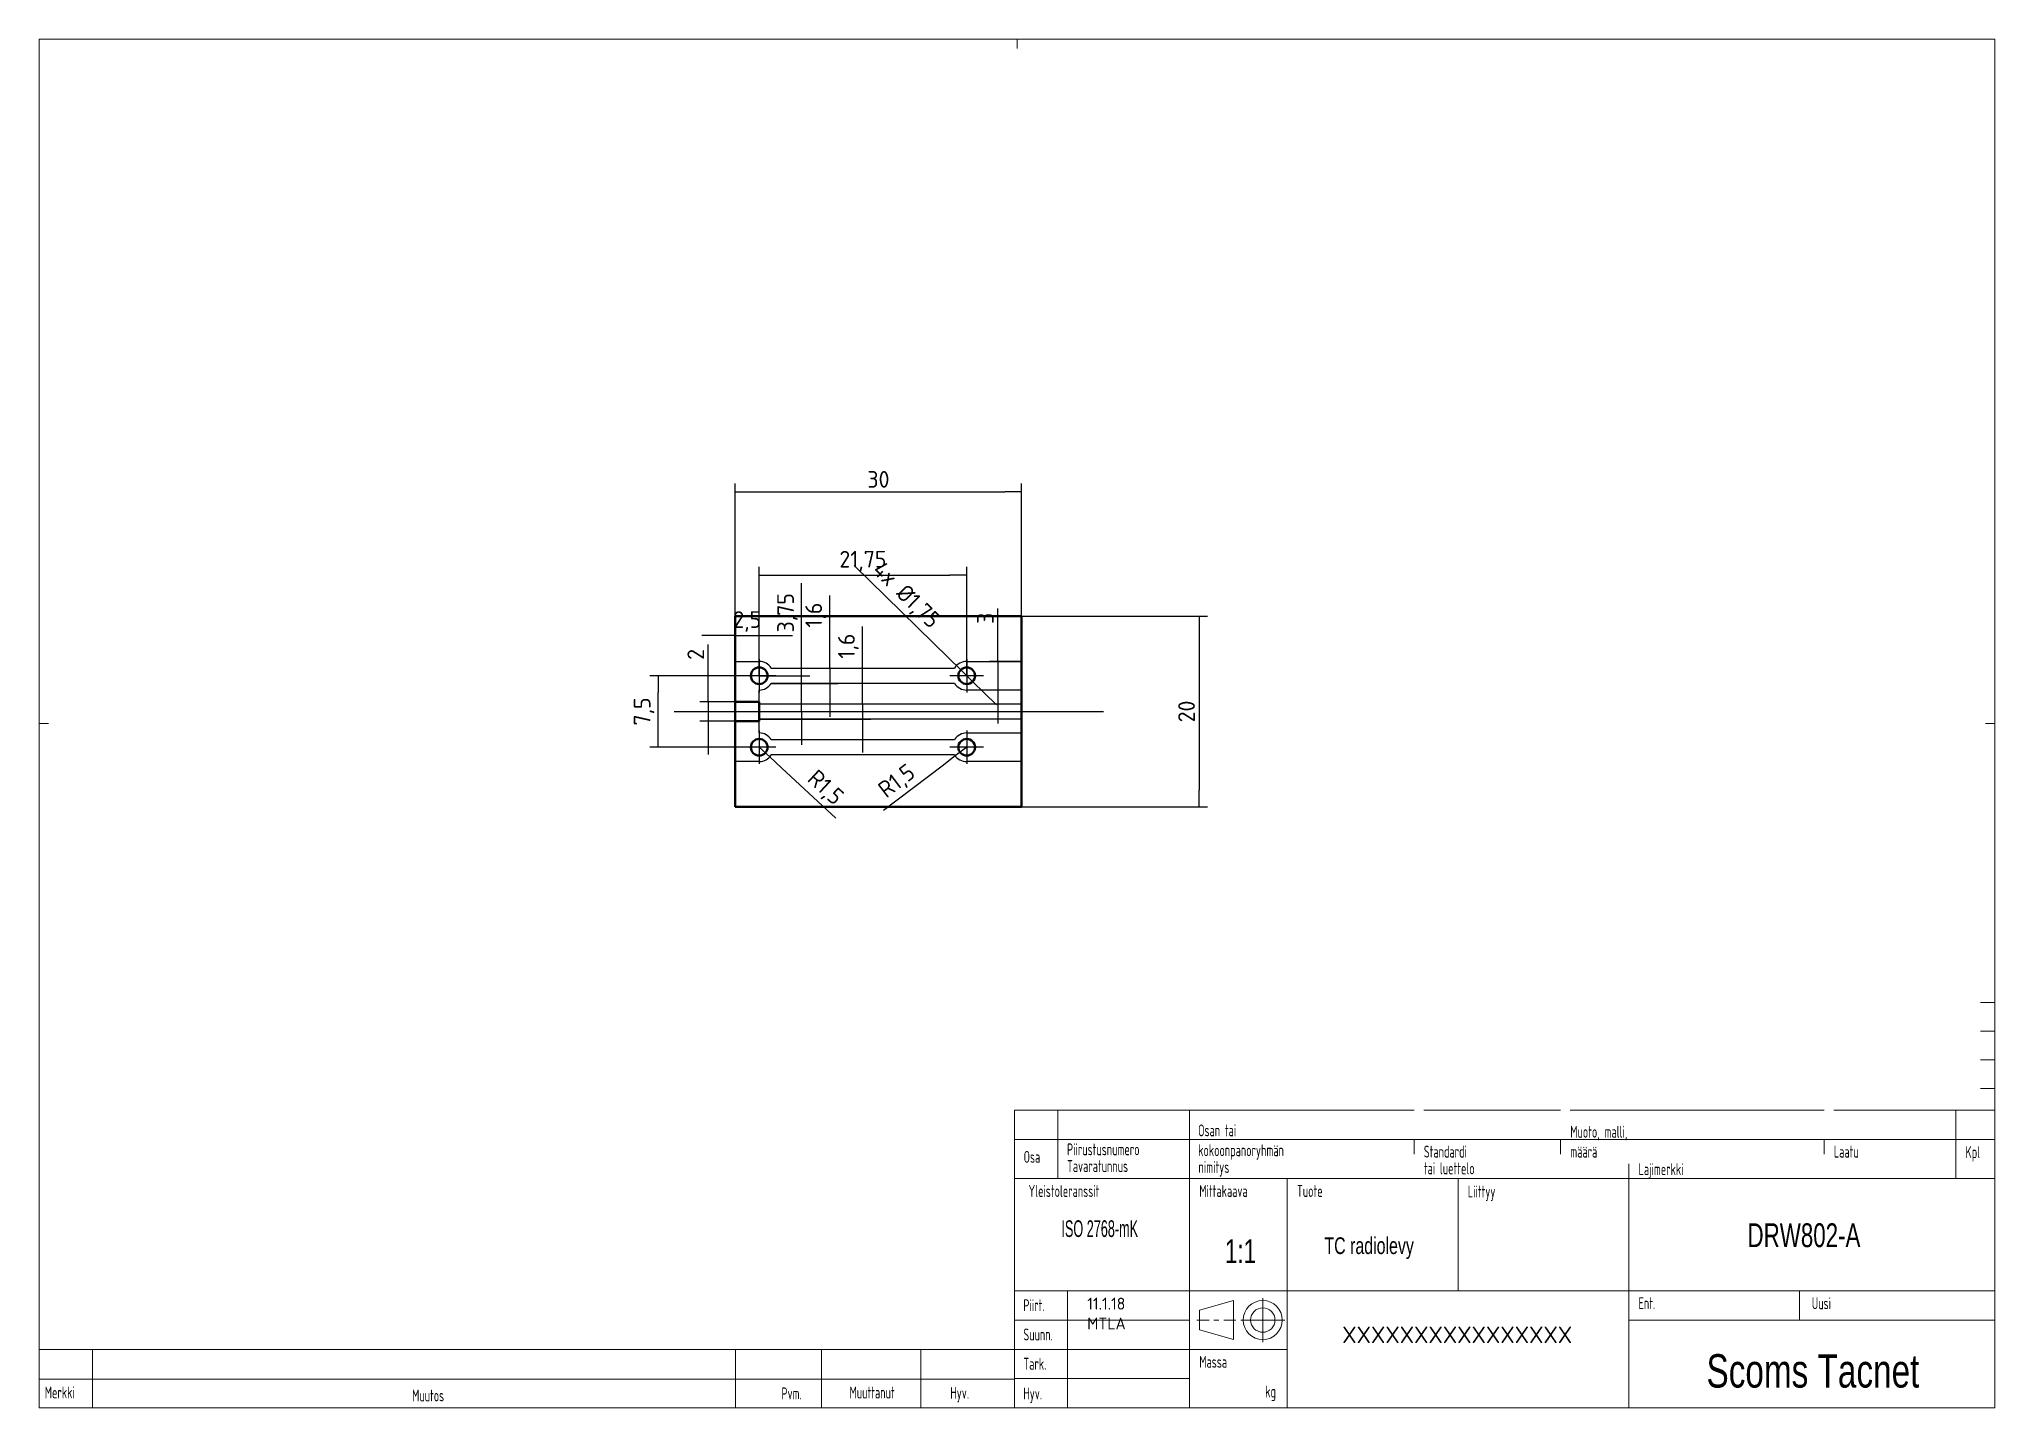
# Model space of a CAD drawing. Header units: millimetres. Extents: x 5 to 415, y 5 to 292.
import ezdxf
from ezdxf.lldxf.tags import DXFTag

# ---------------------------------------------------------------- set-up
doc = ezdxf.new("R2010")
doc.units = ezdxf.units.MM
for name, color, linetype in [('01', 7, 'Continuous'), ('07', 7, 'Continuous'), ('Default', 7, 'Continuous'), ('DRW801-A_TC_RADI', 7, 'Continuous')]:
    doc.layers.add(name, color=color, linetype=linetype)
doc.styles.add('SEACAD_Arial', font='arial.ttf', dxfattribs={"width": 0.714})
doc.styles.add('SEACAD_Solid_Edge_ISO', font='seiso.ttf')
tags = doc.linetypes.add('CENTER2', pattern=[28.575, 19.05, -3.175, 3.175, -3.175]).pattern_tags.tags
tags[10:11] = [DXFTag(74, 4), DXFTag(75, 0), DXFTag(340, '0'), DXFTag(46, 0.0), DXFTag(50, 0.0), DXFTag(44, 0.0), DXFTag(45, 0.0)]
tags[8:9] = [DXFTag(74, 4), DXFTag(75, 0), DXFTag(340, '0'), DXFTag(46, 0.0), DXFTag(50, 0.0), DXFTag(44, 0.0), DXFTag(45, 0.0)]
tags[6:7] = [DXFTag(74, 4), DXFTag(75, 0), DXFTag(340, '0'), DXFTag(46, 0.0), DXFTag(50, 0.0), DXFTag(44, 0.0), DXFTag(45, 0.0)]
tags[4:5] = [DXFTag(74, 4), DXFTag(75, 0), DXFTag(340, '0'), DXFTag(46, 0.0), DXFTag(50, 0.0), DXFTag(44, 0.0), DXFTag(45, 0.0)]
tags = doc.linetypes.add('HIDDEN2', pattern=[4.7625, 3.175, -1.5875]).pattern_tags.tags
tags[6:7] = [DXFTag(74, 4), DXFTag(75, 0), DXFTag(340, '0'), DXFTag(46, 0.0), DXFTag(50, 0.0), DXFTag(44, 0.0), DXFTag(45, 0.0)]
tags[4:5] = [DXFTag(74, 4), DXFTag(75, 0), DXFTag(340, '0'), DXFTag(46, 0.0), DXFTag(50, 0.0), DXFTag(44, 0.0), DXFTag(45, 0.0)]
doc.dimstyles.new('DIN', dxfattribs={"dimtxt": 3.5, "dimasz": 3.5, "dimexe": 1.75, "dimexo": 0, "dimgap": 0.875, "dimtad": 1, "dimlfac": 0.5, "dimtxsty": 'SEACAD_Solid_Edge_ISO', "dimblk1": '_SE_FILLED', "dimblk2": '_SE_FILLED', "dimsah": 1, "dimcen": 1.75, "dimadec": 0, "dimazin": 0, "dimtfac": 0.5, "dimtdec": 3, "dimtmove": 0, "dimatfit": 3, "dimfxl": 1, "dimarcsym": 0})

# ---------------------------------------------------------------- blocks, each defined once
blk = doc.blocks.new('SEANNOT_GROUP')
at = {"layer": 'Default', "color": 7, "linetype": 'CENTER2', "lineweight": 25}
for p, q in [((160.95, 193.02), (160.95, 179.02)), ((167.95, 186.02), (153.95, 186.02))]:
    blk.add_line(p, q, dxfattribs=at)
blk = doc.blocks.new('SEANNOT_GROUP1')
at = {"layer": 'Default', "color": 7, "linetype": 'CENTER2', "lineweight": 25}
for p, q in [((247.95, 193.02), (247.95, 179.02)), ((254.95, 186.02), (240.95, 186.02))]:
    blk.add_line(p, q, dxfattribs=at)
blk = doc.blocks.new('SEANNOT_GROUP2')
at = {"layer": 'Default', "color": 7, "linetype": 'CENTER2', "lineweight": 25}
for p, q in [((254.95, 156.02), (240.95, 156.02)), ((247.95, 163.02), (247.95, 149.02))]:
    blk.add_line(p, q, dxfattribs=at)
blk = doc.blocks.new('SEANNOT_GROUP3')
at = {"layer": 'Default', "color": 7, "linetype": 'CENTER2', "lineweight": 25}
for p, q in [((167.95, 156.02), (153.95, 156.02)), ((160.95, 163.02), (160.95, 149.02))]:
    blk.add_line(p, q, dxfattribs=at)
blk = doc.blocks.new('SEANNOT_GROUP4')
at = {"layer": 'Default', "color": 7, "linetype": 'CENTER2', "lineweight": 25}
blk.add_line((125.25, 171.02), (305.27, 171.02), dxfattribs=at)
blk = doc.blocks.new('SE')
at = {"layer": 'DRW801-A_TC_RADI', "color": 7, "linetype": 'Continuous', "lineweight": 50}
for p, q in [((150.95, 211.02), (270.95, 211.02)), ((150.95, 175.02), (150.95, 211.02)), ((270.95, 211.02), (270.95, 131.02)), ((160.95, 175.02), (150.95, 175.02)), ((150.95, 175.02), (150.95, 167.02)), ((160.95, 167.02), (160.95, 175.02)), ((150.95, 131.02), (150.95, 167.02)), ((150.95, 167.02), (160.95, 167.02)), ((270.95, 131.02), (150.95, 131.02))]:
    blk.add_line(p, q, dxfattribs=at)
at = {"layer": 'DRW801-A_TC_RADI', "color": 7, "linetype": 'HIDDEN2', "lineweight": 25}
for p, q in [((150.95, 192.02), (160.95, 192.02)), ((166.03, 189.22), (242.88, 189.22)), ((247.95, 192.02), (270.95, 192.02)), ((242.88, 182.82), (166.03, 182.82)), ((160.95, 175.02), (160.95, 180.02)), ((160.95, 174.22), (270.95, 174.22)), ((270.95, 180.02), (247.95, 180.02)), ((270.95, 167.82), (160.95, 167.82)), ((160.95, 162.02), (160.95, 167.02)), ((166.03, 159.22), (242.88, 159.22)), ((247.95, 162.02), (270.95, 162.02)), ((160.95, 150.02), (150.95, 150.02)), ((242.88, 152.82), (166.03, 152.82)), ((270.95, 150.02), (247.95, 150.02))]:
    blk.add_line(p, q, dxfattribs=at)
at = {"layer": 'DRW801-A_TC_RADI', "color": 7, "linetype": 'Continuous', "lineweight": 50}
for centre in [(160.95, 186.02), (247.95, 186.02), (160.95, 156.02), (247.95, 156.02)]:
    blk.add_circle(centre, 3.5, dxfattribs=at)
at = {"layer": 'DRW801-A_TC_RADI', "color": 7, "linetype": 'HIDDEN2', "lineweight": 25}
for centre, start, end in [((160.95, 186.02), 32.23095, 90), ((247.95, 186.02), 90, 147.76905), ((160.95, 186.02), 270, 327.76905), ((247.95, 186.02), 212.23095, 270), ((160.95, 156.02), 32.23095, 90), ((247.95, 156.02), 90, 147.76905), ((160.95, 156.02), 270, 327.76905), ((247.95, 156.02), 212.23095, 270)]:
    blk.add_arc(centre, 6, start, end, dxfattribs=at)
blk = doc.blocks.new('_SE_FILLED')
at = {"color": 0}
blk.add_line((0, 0), (-1, 0), dxfattribs=at)
blk.add_solid([(0, 0), (-1, -0.1665), (-1, 0.1665), (0, 0)], dxfattribs=at)
blk = doc.blocks.new('DMBLK14')
at = {"layer": 'Default', "color": 0, "linetype": 'Continuous', "lineweight": -2}
for p, q in [((210.95, 171.02), (249.91, 171.02)), ((248.16, 167.52), (248.16, 134.52)), ((210.95, 131.02), (249.91, 131.02))]:
    blk.add_line(p, q, dxfattribs=at)
at = {"layer": 'Defpoints', "color": 0}
for p in [(210.95, 171.02), (210.95, 131.02), (248.16, 131.02)]:
    blk.add_point(p, dxfattribs=at)
at = {"layer": 'Default', "color": 0, "lineweight": -2, "xscale": 3.5, "yscale": 3.5, "zscale": 3.5}
for p, rotation in [((248.16, 171.02), 90), ((248.16, 131.02), 270)]:
    blk.add_blockref('_SE_FILLED', p, dxfattribs=dict(at, rotation=rotation))
at = {"layer": 'Default', "color": 0, "lineweight": 25, "insert": (245.54, 151.02), "char_height": 3.5, "attachment_point": 5, "rotation": 90, "style": 'SEACAD_Solid_Edge_ISO'}
blk.add_mtext('\\A1;20', dxfattribs=at)
blk = doc.blocks.new('DMBLK15')
at = {"layer": 'Default', "color": 0, "linetype": 'Continuous', "lineweight": -2}
for p, q in [((150.95, 171.02), (150.95, 198.81)), ((154.45, 197.06), (207.45, 197.06)), ((210.95, 171.02), (210.95, 198.81))]:
    blk.add_line(p, q, dxfattribs=at)
at = {"layer": 'Defpoints', "color": 0}
for p in [(210.95, 197.06), (150.95, 171.02), (210.95, 171.02)]:
    blk.add_point(p, dxfattribs=at)
at = {"layer": 'Default', "color": 0, "lineweight": -2, "xscale": 3.5, "yscale": 3.5, "zscale": 3.5, "rotation": 180}
blk.add_blockref('_SE_FILLED', (150.95, 197.06), dxfattribs=at)
at = {"layer": 'Default', "color": 0, "lineweight": -2, "xscale": 3.5, "yscale": 3.5, "zscale": 3.5}
blk.add_blockref('_SE_FILLED', (210.95, 197.06), dxfattribs=at)
at = {"layer": 'Default', "color": 0, "lineweight": 25, "insert": (180.95, 199.69), "char_height": 3.5, "attachment_point": 5, "style": 'SEACAD_Solid_Edge_ISO'}
blk.add_mtext('\\A1;30', dxfattribs=at)
blk = doc.blocks.new('DMBLK16')
at = {"layer": 'Default', "color": 0, "linetype": 'Continuous', "lineweight": -2}
for p, q in [((150.95, 153.02), (150.95, 168.69)), ((155.95, 158.52), (155.95, 168.69)), ((147.45, 166.94), (143.95, 166.94)), ((150.95, 166.94), (155.95, 166.94)), ((159.45, 166.94), (162.95, 166.94))]:
    blk.add_line(p, q, dxfattribs=at)
at = {"layer": 'Defpoints', "color": 0}
for p in [(155.95, 166.94), (155.95, 158.52), (150.95, 153.02)]:
    blk.add_point(p, dxfattribs=at)
at = {"layer": 'Default', "color": 0, "lineweight": -2, "xscale": 3.5, "yscale": 3.5, "zscale": 3.5}
blk.add_blockref('_SE_FILLED', (150.95, 166.94), dxfattribs=at)
at = {"layer": 'Default', "color": 0, "lineweight": -2, "xscale": 3.5, "yscale": 3.5, "zscale": 3.5, "rotation": 180}
blk.add_blockref('_SE_FILLED', (155.95, 166.94), dxfattribs=at)
at = {"layer": 'Default', "color": 0, "lineweight": 25, "insert": (153.45, 169.89), "char_height": 3.5, "attachment_point": 5, "style": 'SEACAD_Solid_Edge_ISO'}
blk.add_mtext('\\A1;2,5', dxfattribs=at)
blk = doc.blocks.new('DMBLK17')
at = {"layer": 'Default', "color": 0, "linetype": 'Continuous', "lineweight": -2}
for p, q in [((195.71, 162.19), (175.89, 181.62)), ((200.7, 157.29), (198.2, 159.74)), ((203.2, 154.84), (205.7, 152.39))]:
    blk.add_line(p, q, dxfattribs=at)
at = {"layer": 'Defpoints', "color": 0}
for p in [(198.2, 159.74), (200.7, 157.29)]:
    blk.add_point(p, dxfattribs=at)
at = {"layer": 'Default', "color": 0, "lineweight": -2, "xscale": 3.5, "yscale": 3.5, "zscale": 3.5}
for p, rotation in [((198.2, 159.74), 315.554078947174), ((200.7, 157.29), 135.554078947174)]:
    blk.add_blockref('_SE_FILLED', p, dxfattribs=dict(at, rotation=rotation))
at = {"layer": 'Default', "color": 0, "lineweight": 25, "insert": (186.62, 175.24), "char_height": 3.5, "attachment_point": 5, "rotation": 315.5541, "style": 'SEACAD_Solid_Edge_ISO'}
blk.add_mtext('\\A1;\\A1;4x %%c1,75', dxfattribs=at)
blk = doc.blocks.new('DMBLK18')
at = {"layer": 'Default', "color": 0, "linetype": 'Continuous', "lineweight": -2}
for p, q in [((170.74, 160.12), (170.74, 175.35)), ((170.74, 163.62), (170.74, 167.12)), ((158.49, 160.12), (172.49, 160.12)), ((170.74, 160.12), (170.74, 156.92)), ((158.49, 156.92), (172.49, 156.92)), ((170.74, 153.42), (170.74, 149.92))]:
    blk.add_line(p, q, dxfattribs=at)
at = {"layer": 'Defpoints', "color": 0}
for p in [(158.49, 160.12), (158.49, 156.92), (170.74, 156.92)]:
    blk.add_point(p, dxfattribs=at)
at = {"layer": 'Default', "color": 0, "lineweight": -2, "xscale": 3.5, "yscale": 3.5, "zscale": 3.5}
for p, rotation in [((170.74, 160.12), 270), ((170.74, 156.92), 90)]:
    blk.add_blockref('_SE_FILLED', p, dxfattribs=dict(at, rotation=rotation))
at = {"layer": 'Default', "color": 0, "lineweight": 25, "insert": (167.79, 171.23), "char_height": 3.5, "attachment_point": 5, "rotation": 90, "style": 'SEACAD_Solid_Edge_ISO'}
blk.add_mtext('\\A1;1,6', dxfattribs=at)
blk = doc.blocks.new('DMBLK19')
at = {"layer": 'Default', "color": 0, "linetype": 'Continuous', "lineweight": -2}
for p, q in [((177.61, 152.62), (177.61, 168.84)), ((177.61, 156.12), (177.61, 159.62)), ((155.95, 152.62), (179.36, 152.62)), ((177.61, 152.62), (177.61, 149.42)), ((155.95, 149.42), (179.36, 149.42)), ((177.61, 145.92), (177.61, 142.42))]:
    blk.add_line(p, q, dxfattribs=at)
at = {"layer": 'Defpoints', "color": 0}
for p in [(155.95, 152.62), (155.95, 149.42), (177.61, 149.42)]:
    blk.add_point(p, dxfattribs=at)
at = {"layer": 'Default', "color": 0, "lineweight": -2, "xscale": 3.5, "yscale": 3.5, "zscale": 3.5}
for p, rotation in [((177.61, 152.62), 270), ((177.61, 149.42), 90)]:
    blk.add_blockref('_SE_FILLED', p, dxfattribs=dict(at, rotation=rotation))
at = {"layer": 'Default', "color": 0, "lineweight": 25, "insert": (174.65, 164.73), "char_height": 3.5, "attachment_point": 5, "rotation": 90, "style": 'SEACAD_Solid_Edge_ISO'}
blk.add_mtext('\\A1;1,6', dxfattribs=at)
blk = doc.blocks.new('DMBLK20')
at = {"layer": 'Default', "color": 0, "linetype": 'Continuous', "lineweight": -2}
for p, q in [((205.99, 161.52), (205.99, 172.6)), ((205.99, 165.02), (205.99, 168.52)), ((210.95, 161.52), (204.24, 161.52)), ((205.99, 161.52), (205.99, 155.52)), ((210.95, 155.52), (204.24, 155.52)), ((205.99, 152.02), (205.99, 148.52))]:
    blk.add_line(p, q, dxfattribs=at)
at = {"layer": 'Defpoints', "color": 0}
for p in [(210.95, 161.52), (205.99, 155.52), (210.95, 155.52)]:
    blk.add_point(p, dxfattribs=at)
at = {"layer": 'Default', "color": 0, "lineweight": -2, "xscale": 3.5, "yscale": 3.5, "zscale": 3.5}
for p, rotation in [((205.99, 161.52), 270), ((205.99, 155.52), 90)]:
    blk.add_blockref('_SE_FILLED', p, dxfattribs=dict(at, rotation=rotation))
at = {"layer": 'Default', "color": 0, "lineweight": 25, "insert": (203.36, 170.56), "char_height": 3.5, "attachment_point": 5, "rotation": 90, "style": 'SEACAD_Solid_Edge_ISO'}
blk.add_mtext('\\A1;3', dxfattribs=at)
blk = doc.blocks.new('DMBLK21')
at = {"layer": 'Default', "color": 0, "linetype": 'Continuous', "lineweight": -2}
for p, q in [((155.95, 158.52), (133.03, 158.52)), ((134.78, 147.02), (134.78, 155.02)), ((155.95, 143.52), (133.03, 143.52))]:
    blk.add_line(p, q, dxfattribs=at)
at = {"layer": 'Defpoints', "color": 0}
for p in [(134.78, 158.52), (155.95, 158.52), (155.95, 143.52)]:
    blk.add_point(p, dxfattribs=at)
at = {"layer": 'Default', "color": 0, "lineweight": -2, "xscale": 3.5, "yscale": 3.5, "zscale": 3.5}
for p, rotation in [((134.78, 158.52), 90), ((134.78, 143.52), 270)]:
    blk.add_blockref('_SE_FILLED', p, dxfattribs=dict(at, rotation=rotation))
at = {"layer": 'Default', "color": 0, "lineweight": 25, "insert": (131.83, 151.02), "char_height": 3.5, "attachment_point": 5, "rotation": 90, "style": 'SEACAD_Solid_Edge_ISO'}
blk.add_mtext('\\A1;7,5', dxfattribs=at)
blk = doc.blocks.new('DMBLK22')
at = {"layer": 'Default', "color": 0, "linetype": 'Continuous', "lineweight": -2}
for p, q in [((145.28, 153.02), (145.28, 165.03)), ((145.28, 156.52), (145.28, 160.02)), ((150.95, 153.02), (143.53, 153.02)), ((145.28, 153.02), (145.28, 149.02)), ((150.95, 149.02), (143.53, 149.02)), ((145.28, 145.52), (145.28, 142.02))]:
    blk.add_line(p, q, dxfattribs=at)
at = {"layer": 'Defpoints', "color": 0}
for p in [(150.95, 153.02), (145.28, 149.02), (150.95, 149.02)]:
    blk.add_point(p, dxfattribs=at)
at = {"layer": 'Default', "color": 0, "lineweight": -2, "xscale": 3.5, "yscale": 3.5, "zscale": 3.5}
for p, rotation in [((145.28, 153.02), 270), ((145.28, 149.02), 90)]:
    blk.add_blockref('_SE_FILLED', p, dxfattribs=dict(at, rotation=rotation))
at = {"layer": 'Default', "color": 0, "lineweight": 25, "insert": (142.66, 162.99), "char_height": 3.5, "attachment_point": 5, "rotation": 90, "style": 'SEACAD_Solid_Edge_ISO'}
blk.add_mtext('\\A1;2', dxfattribs=at)
blk = doc.blocks.new('DMBLK23')
at = {"layer": 'Default', "color": 0, "linetype": 'Continuous', "lineweight": -2}
for p, q in [((155.95, 143.52), (158.16, 141.48)), ((160.73, 139.1), (172.04, 128.63))]:
    blk.add_line(p, q, dxfattribs=at)
at = {"layer": 'Defpoints', "color": 0}
for p in [(155.95, 143.52), (158.16, 141.48)]:
    blk.add_point(p, dxfattribs=at)
at = {"layer": 'Default', "color": 0, "lineweight": -2, "xscale": 3.5, "yscale": 3.5, "zscale": 3.5, "rotation": 137.232280262304}
blk.add_blockref('_SE_FILLED', (158.16, 141.48), dxfattribs=at)
at = {"layer": 'Default', "color": 0, "lineweight": 25, "insert": (169.67, 134.85), "char_height": 3.5, "attachment_point": 5, "rotation": 317.2323, "style": 'SEACAD_Solid_Edge_ISO'}
blk.add_mtext('\\A1;\\A1;R1,5', dxfattribs=at)
blk = doc.blocks.new('DMBLK24')
at = {"layer": 'Default', "color": 0, "linetype": 'Continuous', "lineweight": -2}
for p, q in [((199.45, 143.52), (197.07, 141.7)), ((194.29, 139.57), (182.03, 130.23))]:
    blk.add_line(p, q, dxfattribs=at)
at = {"layer": 'Defpoints', "color": 0}
for p in [(199.45, 143.52), (197.07, 141.7)]:
    blk.add_point(p, dxfattribs=at)
at = {"layer": 'Default', "color": 0, "lineweight": -2, "xscale": 3.5, "yscale": 3.5, "zscale": 3.5, "rotation": 37.32583672948304}
blk.add_blockref('_SE_FILLED', (197.07, 141.7), dxfattribs=at)
at = {"layer": 'Default', "color": 0, "lineweight": 25, "insert": (184.97, 136.19), "char_height": 3.5, "attachment_point": 5, "rotation": 37.3258, "style": 'SEACAD_Solid_Edge_ISO'}
blk.add_mtext('\\A1;\\A1;R1,5', dxfattribs=at)
blk = doc.blocks.new('DMBLK25')
at = {"layer": 'Default', "color": 0, "linetype": 'Continuous', "lineweight": -2}
for p, q in [((155.95, 158.52), (155.95, 181.33)), ((199.45, 158.52), (199.45, 181.33)), ((159.45, 179.58), (195.95, 179.58))]:
    blk.add_line(p, q, dxfattribs=at)
at = {"layer": 'Defpoints', "color": 0}
for p in [(199.45, 179.58), (155.95, 158.52), (199.45, 158.52)]:
    blk.add_point(p, dxfattribs=at)
at = {"layer": 'Default', "color": 0, "lineweight": -2, "xscale": 3.5, "yscale": 3.5, "zscale": 3.5, "rotation": 180}
blk.add_blockref('_SE_FILLED', (155.95, 179.58), dxfattribs=at)
at = {"layer": 'Default', "color": 0, "lineweight": -2, "xscale": 3.5, "yscale": 3.5, "zscale": 3.5}
blk.add_blockref('_SE_FILLED', (199.45, 179.58), dxfattribs=at)
at = {"layer": 'Default', "color": 0, "lineweight": 25, "insert": (177.7, 182.54), "char_height": 3.5, "attachment_point": 5, "style": 'SEACAD_Solid_Edge_ISO'}
blk.add_mtext('\\A1;21,75', dxfattribs=at)
blk = doc.blocks.new('DMBLK26')
at = {"layer": 'Default', "color": 0, "linetype": 'Continuous', "lineweight": -2}
for p, q in [((164.85, 151.02), (164.85, 177.93)), ((164.85, 162.02), (164.85, 165.52)), ((155.95, 158.52), (166.6, 158.52)), ((164.85, 151.02), (164.85, 158.52)), ((138.1, 151.02), (166.6, 151.02)), ((164.85, 147.52), (164.85, 144.02))]:
    blk.add_line(p, q, dxfattribs=at)
at = {"layer": 'Defpoints', "color": 0}
for p in [(155.95, 158.52), (164.85, 158.52), (138.1, 151.02)]:
    blk.add_point(p, dxfattribs=at)
at = {"layer": 'Default', "color": 0, "lineweight": -2, "xscale": 3.5, "yscale": 3.5, "zscale": 3.5}
for p, rotation in [((164.85, 158.52), 270), ((164.85, 151.02), 90)]:
    blk.add_blockref('_SE_FILLED', p, dxfattribs=dict(at, rotation=rotation))
at = {"layer": 'Default', "color": 0, "lineweight": 25, "insert": (161.89, 171.72), "char_height": 3.5, "attachment_point": 5, "rotation": 90, "style": 'SEACAD_Solid_Edge_ISO'}
blk.add_mtext('\\A1;3,75', dxfattribs=at)

msp = doc.modelspace()

# ---------------------------------------------------------------- linework, layer by layer
at = {"layer": '01', "color": 7, "linetype": 'Continuous', "lineweight": 18}
for p, q in [((209.5, 67.412), (293.245, 67.412)), ((5, 17.278), (209.5, 17.278))]:
    msp.add_line(p, q, dxfattribs=at)
at = {"layer": '07', "color": 7, "linetype": 'Continuous', "lineweight": 18}
for p, q in [((5, 5), (5, 292)), ((210, 292), (5, 292)), ((210, 292), (210, 290)), ((415, 292), (210, 292)), ((415, 292), (415, 5)), ((5, 148.5), (7, 148.5)), ((415, 148.5), (413, 148.5)), ((412, 90), (415, 90)), ((412, 84), (415, 84)), ((412, 78), (415, 78)), ((412, 72), (415, 72)), ((209.5, 5), (209.5, 67.412)), ((218.554, 53.088), (218.554, 67.412)), ((246.18, 5), (246.18, 67.412)), ((295.291, 67.412), (323.939, 67.412)), ((325.986, 67.412), (379.19, 67.412)), ((381.236, 67.412), (415, 67.412)), ((406.815, 53.088), (406.815, 67.412)), ((209.5, 61.273), (415, 61.273)), ((293.245, 61.273), (293.245, 58.204)), ((323.939, 61.273), (323.939, 58.204)), ((379.19, 61.273), (379.19, 58.204)), ((338.263, 5), (338.263, 56.158)), ((209.5, 53.088), (415, 53.088)), ((266.643, 5), (266.643, 53.088)), ((302.453, 29.556), (302.453, 53.088)), ((209.5, 29.556), (415, 29.556)), ((220.601, 5), (220.601, 29.556)), ((374.074, 23.417), (374.074, 29.556)), ((248.226, 25.463), (255.388, 27.509)), ((248.226, 21.37), (248.226, 25.463)), ((255.388, 27.509), (255.388, 19.324)), ((261.527, 28.021), (261.527, 18.813)), ((209.5, 23.417), (246.18, 23.417)), ((247.714, 23.417), (250.272, 23.417)), ((255.388, 19.324), (248.226, 21.37)), ((251.295, 23.417), (252.318, 23.417)), ((253.342, 23.417), (255.9, 23.417)), ((256.923, 23.417), (266.131, 23.417)), ((338.263, 23.417), (415, 23.417)), ((16.199, 5), (16.199, 17.278)), ((151, 5), (151, 17.278)), ((169, 5), (169, 17.278)), ((189.841, 5), (189.841, 17.278)), ((209.5, 17.278), (246.18, 17.278)), ((209.5, 17), (209.5, 5)), ((246.18, 17.278), (266.643, 17.278)), ((5, 11), (209.5, 11)), ((209.5, 11.139), (246.18, 11.139)), ((5, 5), (151, 5)), ((151, 5), (209.5, 5)), ((209.5, 5), (209.5, 7)), ((209.5, 5), (415, 5))]:
    msp.add_line(p, q, dxfattribs=at)
for radius in [4.093, 2.558]:
    msp.add_circle((261.527, 23.417), radius, dxfattribs=at)

# ---------------------------------------------------------------- block references
at = {"layer": 'Default', "xscale": 0.5, "yscale": 0.5, "zscale": 0.5}
for name in ['SE', 'SEANNOT_GROUP', 'SEANNOT_GROUP1', 'SEANNOT_GROUP4', 'SEANNOT_GROUP3', 'SEANNOT_GROUP2']:
    msp.add_blockref(name, (75.477, 65.508), dxfattribs=at)

# ---------------------------------------------------------------- texts
at = {"layer": '07'}
for s, insert, char_height, width, attachment_point, style in [('{\\fSolid Edge ISO|b0||i0||c0|p34;\\C7;\\H2.5;\\W0.65;Osan tai kokoonpanoryhmän}', (247.977, 57.015), 2.5, 23.26444, 7, 'SEACAD_Solid_Edge_ISO'), ('{\\fSolid Edge ISO|b0||i0||c0|p34;\\C7;\\H2.5;\\W0.65;Muoto, malli, määrä}', (325.986, 57.483), 2.5, 15.9248, 7, 'SEACAD_Solid_Edge_ISO'), ('{\\fSolid Edge ISO|b0||i0||c0|p34;\\C7;\\H2.5;\\W0.65;Osa}', (211.392, 56.387), 2.5, 3.33621, 7, 'SEACAD_Solid_Edge_ISO'), ('{\\fSolid Edge ISO|b0||i0||c0|p34;\\C7;\\H2.5;\\W0.65;Piirustusnumero}', (220.483, 57.963), 2.5, 13.07791, 7, 'SEACAD_Solid_Edge_ISO'), ('{\\fSolid Edge ISO|b0||i0||c0|p34;\\C7;\\H2.5;\\W0.65;Standardi}', (295.291, 57.483), 2.5, 7.78447, 7, 'SEACAD_Solid_Edge_ISO'), ('{\\fSolid Edge ISO|b0||i0||c0|p34;\\C7;\\H2.5;\\W0.65;Laatu}', (381.236, 57.483), 2.5, 4.58172, 7, 'SEACAD_Solid_Edge_ISO'), ('{\\fSolid Edge ISO|b0||i0||c0|p34;\\C7;\\H2.5;\\W0.65;Kpl}', (408.861, 56.63), 2.5, 2.62449, 7, 'SEACAD_Solid_Edge_ISO'), ('{\\fSolid Edge ISO|b0||i0||c0|p34;\\C7;\\H2.5;\\W0.65;Tavaratunnus}', (220.483, 54.454), 2.5, 11.12067, 7, 'SEACAD_Solid_Edge_ISO'), ('{\\fSolid Edge ISO|b0||i0||c0|p34;\\C7;\\H2.5;\\W0.65;nimitys}', (248.036, 53.502), 2.5, 5.60482, 7, 'SEACAD_Solid_Edge_ISO'), ('{\\fSolid Edge ISO|b0||i0||c0|p34;\\C7;\\H2.5;\\W0.65;tai luettelo}', (295.291, 53.974), 2.5, 12.19273, 7, 'SEACAD_Solid_Edge_ISO'), ('{\\fSolid Edge ISO|b0||i0||c0|p34;\\C7;\\H2.5;\\W0.65;Lajimerkki}', (340.31, 53.049), 2.5, 8.14034, 7, 'SEACAD_Solid_Edge_ISO'), ('{\\fSolid Edge ISO|b0||i0||c0|p34;\\C7;\\H2.5;\\W0.65;Yleistoleranssit}', (212.415, 49.225), 2.5, 12.14377, 7, 'SEACAD_Solid_Edge_ISO'), ('{\\fSolid Edge ISO|b0||i0||c0|p34;\\C7;\\H2.5;\\W0.65;Mittakaava}', (248.226, 49.225), 2.5, 8.76309, 7, 'SEACAD_Solid_Edge_ISO'), ('{\\fSolid Edge ISO|b0||i0||c0|p34;\\C7;\\H2.5;\\W0.65;Tuote}', (268.689, 49.225), 2.5, 4.67069, 7, 'SEACAD_Solid_Edge_ISO'), ('{\\fSolid Edge ISO|b0||i0||c0|p34;\\C7;\\H2.5;\\W0.65;Liittyy}', (304.499, 48.373), 2.5, 4.58172, 7, 'SEACAD_Solid_Edge_ISO'), ('{\\farial rounded mt|b0||i0||c0|p34;\\C7;\\H3.499998;\\W0.54264;ISO 2768-mK}', (227.347, 40.786), 3.5, 21.62812, 8, 'SEACAD_Arial'), ('{\\fcentury gothic|b0||i0||c0|p34;\\C7;\\H4.999998;\\W0.7;DRW802-A}', (374.977, 38.636), 5, 42.47741, 8, 'SEACAD_Arial'), ('{\\Farsimp.shx|c0;\\W0.7;{\\C7;1:1}}', (256.853, 35.353), 5, 11.84996, 8, 'SEACAD_Arial'), ('{\\fcentury gothic|b0||i0||c0|p34;\\C7;\\H3.499896;\\W0.714;TC radiolevy}', (283.82, 36.204), 3.4999, 25.56163, 8, 'SEACAD_Arial'), ('{\\fSolid Edge ISO|b0||i0||c0|p34;\\C7;\\H2.5;\\W0.65;Piirt.}', (211.333, 25.28), 2.5, 3.55862, 7, 'SEACAD_Solid_Edge_ISO'), ('{\\fSolid Edge ISO|b0||i0||c0|p34;\\C7;\\H2.5;\\W0.65;Ent.}', (340.31, 25.693), 2.5, 3.20276, 7, 'SEACAD_Solid_Edge_ISO'), ('{\\fSolid Edge ISO|b0||i0||c0|p34;\\C7;\\H2.5;\\W0.65;Uusi}', (376.632, 25.693), 2.5, 3.6031, 7, 'SEACAD_Solid_Edge_ISO'), ('{\\fSolid Edge ISO|b0||i0||c0|p34;\\C7;\\H2.5;\\W0.65;Suunn.}', (211.333, 19.142), 2.5, 5.78275, 7, 'SEACAD_Solid_Edge_ISO'), ('{\\fSolid Edge ISO|b0||i0||c0|p34;\\C7;\\H2.5;\\W0.65;Tark.}', (211.333, 13.003), 2.5, 4.09241, 7, 'SEACAD_Solid_Edge_ISO'), ('{\\fSolid Edge ISO|b0||i0||c0|p34;\\C7;\\H2.5;\\W0.65;Massa}', (248.226, 13.415), 2.5, 5.33793, 7, 'SEACAD_Solid_Edge_ISO'), ('{\\farial rounded mt|b0||i0||c0|p34;\\C7;\\H6.999996;\\W0.714;Scoms Tacnet}', (376.857, 9.16), 7, 60.145, 8, 'SEACAD_Arial'), ('{\\fSolid Edge ISO|b0||i0||c0|p34;\\C7;\\H2.5;\\W0.65;Merkki}', (6.19, 6.99), 2.5, 5.17365, 7, 'SEACAD_Solid_Edge_ISO'), ('{\\fSolid Edge ISO|b0||i0||c0|p34;\\C7;\\H2.5;\\W0.65;Muutos}', (83.19, 6.359), 2.5, 5.82579, 7, 'SEACAD_Solid_Edge_ISO'), ('{\\fSolid Edge ISO|b0||i0||c0|p34;\\C7;\\H2.5;\\W0.65;Pvm.}', (162.744, 6.78), 2.5, 3.9998, 8, 'SEACAD_Solid_Edge_ISO'), ('{\\fSolid Edge ISO|b0||i0||c0|p34;\\C7;\\H2.5;\\W0.65;Muuttanut}', (179.624, 6.99), 2.5, 7.91264, 8, 'SEACAD_Solid_Edge_ISO'), ('{\\fSolid Edge ISO|b0||i0||c0|p34;\\C7;\\H2.5;\\W0.65;Hyv.}', (197.98, 6.138), 2.5, 3.47809, 8, 'SEACAD_Solid_Edge_ISO'), ('{\\fSolid Edge ISO|b0||i0||c0|p34;\\C7;\\H2.5;\\W0.65;Hyv.}', (211.333, 6.011), 2.5, 3.55862, 7, 'SEACAD_Solid_Edge_ISO'), ('{\\fSolid Edge ISO|b0||i0||c0|p34;\\C7;\\H2.5;\\W0.65;kg}', (262.038, 6.424), 2.5, 1.91276, 7, 'SEACAD_Solid_Edge_ISO')]:
    msp.add_mtext(s, dxfattribs=dict(at, insert=insert, char_height=char_height, width=width, attachment_point=attachment_point, style=style))
at = {"layer": 'Default', "attachment_point": 1}
for s, insert, char_height, width in [('{\\fSolid Edge ISO|b0||i0||c0|p34;\\C7;\\H2.5;\\W1.;11.1.18 MTLA}', (224.727, 28.111), 2.5, 14.92351), ('{\\fSolid Edge ISO|b0||i0||c0|p34;\\C7;\\H3.5;\\W1.;XXXXXXXXXXXXXXXX\\P}', (278.181, 22.073), 3.5, 47.27566)]:
    msp.add_mtext(s, dxfattribs=dict(at, insert=insert, char_height=char_height, width=width))

# ---------------------------------------------------------------- dimensions: what is measured, and where the dimension line sits
at = {"layer": 'Default', "color": 7, "linetype": 'Continuous', "lineweight": 25}
for base, p1, p2, angle, picture, middle, dimtype in [((210.954, 197.063), (150.954, 171.016), (210.954, 171.016), 0, 'DMBLK15', (180.954, 197.063), 161), ((199.454, 179.583), (155.954, 158.516), (199.454, 158.516), 0, 'DMBLK25', (177.704, 179.583), 161), ((164.847, 158.516), (138.103, 151.016), (155.954, 158.516), 90, 'DMBLK26', (164.847, 171.724), 160), ((170.744, 156.916), (158.492, 160.116), (158.492, 156.916), 270, 'DMBLK18', (170.744, 171.233), 161), ((205.987, 155.516), (210.954, 161.516), (210.954, 155.516), 270, 'DMBLK20', (205.987, 170.557), 161), ((177.608, 149.416), (155.954, 152.616), (155.954, 149.416), 270, 'DMBLK19', (177.608, 164.728), 161), ((248.163, 131.016), (210.954, 171.016), (210.954, 131.016), 270, 'DMBLK14', (248.163, 151.016), 161), ((145.283, 149.016), (150.954, 153.016), (150.954, 149.016), 270, 'DMBLK22', (145.283, 162.986), 161), ((134.783, 158.516), (155.954, 143.516), (155.954, 158.516), 90, 'DMBLK21', (134.783, 151.016), 161)]:
    dim = msp.add_linear_dim(base=base, p1=p1, p2=p2, angle=angle, text='\\A1;<>', dimstyle='DIN', dxfattribs=at)
    dim.commit()
    dim.dimension.update_dxf_attribs({"geometry": picture, "text_midpoint": middle, "dimtype": dimtype})
dim = msp.add_diameter_dim_2p(p1=(200.703, 157.29), p2=(198.205, 159.741), text='\\A1;4x <>', dimstyle='DIN', override={"dimtmove": 1, "dimtolj": 1}, dxfattribs=at)
dim.commit()
dim.dimension.update_dxf_attribs({"geometry": 'DMBLK17', "text_midpoint": (184.551, 173.133), "dimtype": 163})
dim = msp.add_linear_dim(base=(155.954, 166.941), p1=(150.954, 153.016), p2=(155.954, 158.516), text='\\A1;<>', dimstyle='DIN', dxfattribs=at)
dim.commit()
dim.dimension.update_dxf_attribs({"geometry": 'DMBLK16', "text_midpoint": (153.454, 166.941), "dimtype": 160})
for center, mpoint, picture, middle in [((155.954, 143.516), (158.156, 141.479), 'DMBLK23', (167.669, 132.68)), ((199.454, 143.516), (197.068, 141.697), 'DMBLK24', (186.764, 133.839))]:
    dim = msp.add_radius_dim(center=center, mpoint=mpoint, text='\\A1;<>', dimstyle='DIN', override={"dimtolj": 1}, dxfattribs=at)
    dim.commit()
    dim.dimension.update_dxf_attribs({"geometry": picture, "text_midpoint": middle, "dimtype": 164})

doc.saveas('drawing.dxf')
